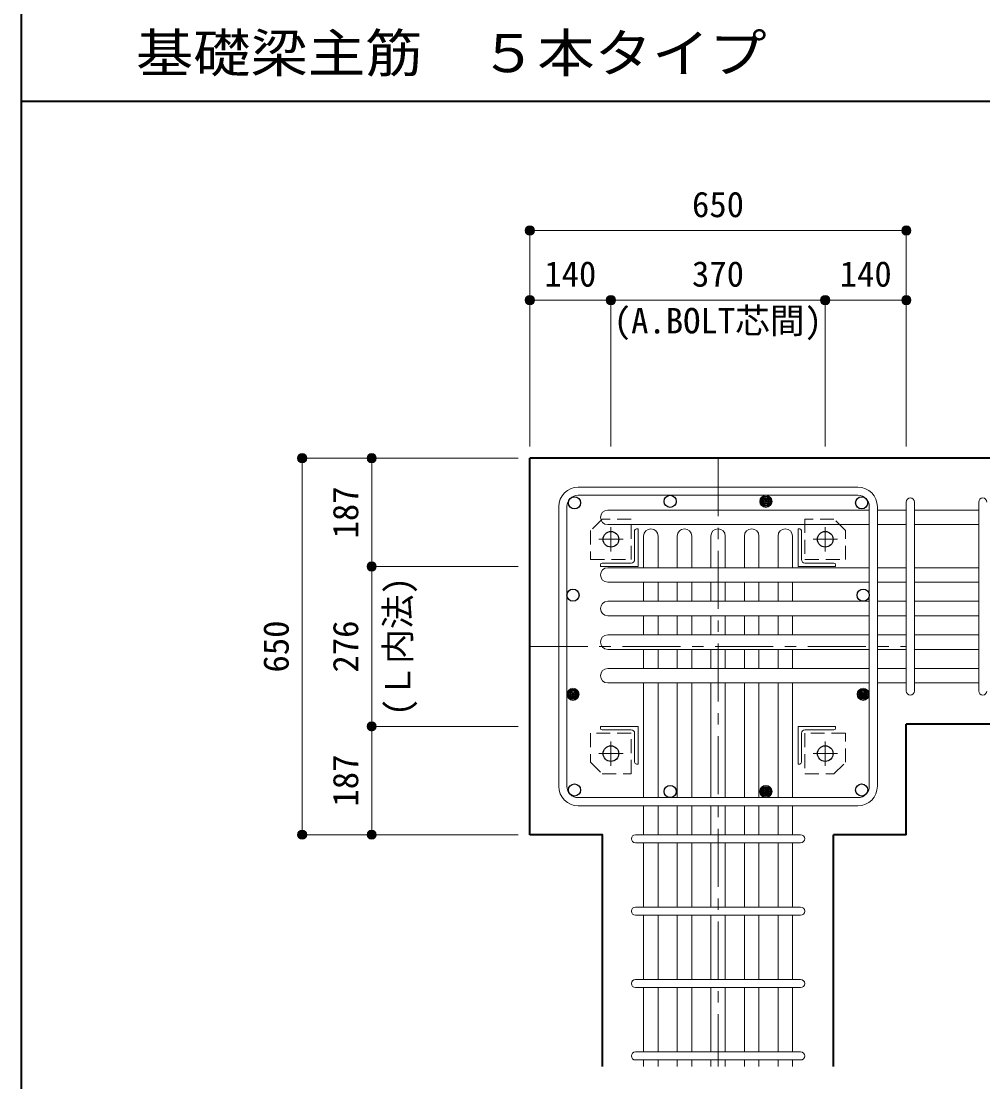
# Model space of a CAD drawing. Units: millimetres at full size, sheet at 1:20. Extents: x -3982 to 3969, y -2797 to 2801.
# Drawn here: x -3982 to -2322, y -1841 to -10 of the extents above; entities that cross this region are included whole.
import ezdxf
from ezdxf.enums import TextEntityAlignment as Align

# ---------------------------------------------------------------- set-up
doc = ezdxf.new("R2010")
doc.units = ezdxf.units.MM
doc.header["$LTSCALE"] = 20
doc.header["$PDMODE"] = 32
doc.header["$PDSIZE"] = 12
doc.linetypes.add('CHAIN1', pattern=[8, 5, -1, 1, -1])
doc.linetypes.add('DASHED1', pattern=[1.8, 1.2, -0.6])
for name, color, linetype, lineweight in [('6-1_躯体線', 2, 'Continuous', 35), ('6-2_A.Bolt_', 4, 'Continuous', 9), ('6-3_柱型主筋', 4, 'Continuous', 9), ('6-4_フープ', 7, 'Continuous', 18), ('6-5_梁主筋', 7, 'Continuous', 18), ('6-6_S.T.P.', 7, 'Continuous', 18), ('6-7_文字', 7, 'Continuous', 18), ('6-9', 4, 'DASHED1', 9), ('6-D_寸法', 4, 'Continuous', 9), ('F-0_枠', 6, 'Continuous', 40)]:
    doc.layers.add(name, color=color, linetype=linetype, lineweight=lineweight)
doc.styles.add('ＭＳ ゴシック', font='')
doc.styles.get('ＭＳ ゴシック').set_extended_font_data('MS Gothic')

msp = doc.modelspace()

# ---------------------------------------------------------------- linework, layer by layer
at = {"layer": '6-1_躯体線'}
for p, q in [((-2053.87, -764.67), (-3103.87, -764.67)), ((-3103.87, -1414.67), (-3103.87, -764.67)), ((-2053.87, -1223.67), (-2453.87, -1223.67)), ((-2453.87, -1414.67), (-2453.87, -1223.67)), ((-2579.37, -1814.67), (-2579.37, -1414.67)), ((-2453.87, -1414.67), (-2579.37, -1414.67))]:
    msp.add_line(p, q, dxfattribs=at)
msp.add_lwpolyline([(-2978.37, -1814.67), (-2978.37, -1414.67), (-3103.87, -1414.67)], dxfattribs=at)
at = {"layer": '6-2_A.Bolt_', "linetype": 'CHAIN1'}
for p, q in [((-2963.87, -925.67), (-2963.87, -883.67)), ((-2593.87, -925.67), (-2593.87, -883.67)), ((-2942.87, -904.67), (-2984.87, -904.67)), ((-2614.87, -904.67), (-2572.87, -904.67)), ((-2963.87, -1253.67), (-2963.87, -1295.67)), ((-2593.87, -1253.67), (-2593.87, -1295.67)), ((-2942.87, -1274.67), (-2984.87, -1274.67)), ((-2614.87, -1274.67), (-2572.87, -1274.67))]:
    msp.add_line(p, q, dxfattribs=at)
at = {"layer": '6-2_A.Bolt_'}
for p, q in [((-2922.87, -889.67), (-2922.87, -939.67)), ((-2916.87, -886.67), (-2919.87, -886.67)), ((-2916.87, -886.67), (-2916.87, -951.67)), ((-2640.87, -886.67), (-2637.87, -886.67)), ((-2640.87, -886.67), (-2640.87, -951.67)), ((-2634.87, -889.67), (-2634.87, -939.67)), ((-2981.87, -951.67), (-2981.87, -948.67)), ((-2981.87, -951.67), (-2916.87, -951.67)), ((-2978.87, -945.67), (-2928.87, -945.67)), ((-2575.87, -951.67), (-2640.87, -951.67)), ((-2578.87, -945.67), (-2628.87, -945.67)), ((-2575.87, -951.67), (-2575.87, -948.67)), ((-2981.87, -1227.67), (-2916.87, -1227.67)), ((-2981.87, -1227.67), (-2981.87, -1230.67)), ((-2978.87, -1233.67), (-2928.87, -1233.67)), ((-2922.87, -1289.67), (-2922.87, -1239.67)), ((-2916.87, -1292.67), (-2916.87, -1227.67)), ((-2575.87, -1227.67), (-2640.87, -1227.67)), ((-2640.87, -1292.67), (-2640.87, -1227.67)), ((-2634.87, -1289.67), (-2634.87, -1239.67)), ((-2578.87, -1233.67), (-2628.87, -1233.67)), ((-2575.87, -1227.67), (-2575.87, -1230.67)), ((-2916.87, -1292.67), (-2919.87, -1292.67)), ((-2640.87, -1292.67), (-2637.87, -1292.67))]:
    msp.add_line(p, q, dxfattribs=at)
at = {"layer": '6-2_A.Bolt_', "color": 3, "lineweight": 25}
for centre in [(-2963.87, -904.67), (-2593.87, -904.67), (-2963.87, -1274.67), (-2593.87, -1274.67)]:
    msp.add_circle(centre, 13.5, dxfattribs=at)
at = {"layer": '6-2_A.Bolt_'}
for centre, radius, start, end in [((-2919.87, -889.67), 3, 90, 180), ((-2637.87, -889.67), 3, 0, 90), ((-2978.87, -948.67), 3, 90, 180), ((-2928.87, -939.67), 6, 270, 0), ((-2628.87, -939.67), 6, 180, 270), ((-2578.87, -948.67), 3, 0, 90), ((-2978.87, -1230.67), 3, 180, 270), ((-2928.87, -1239.67), 6, 0, 90), ((-2628.87, -1239.67), 6, 90, 180), ((-2578.87, -1230.67), 3, 270, 0), ((-2919.87, -1289.67), 3, 180, 270), ((-2637.87, -1289.67), 3, 270, 0)]:
    msp.add_arc(centre, radius, start, end, dxfattribs=at)
at = {"layer": '6-3_柱型主筋', "color": 3, "lineweight": 25}
for centre in [(-3026.73, -841.81), (-2861.49, -839.17), (-2531, -841.81), (-3029.37, -1001.17), (-2528.37, -1001.17), (-3026.73, -1337.54), (-2861.49, -1340.17), (-2531, -1337.54)]:
    msp.add_circle(centre, 10.5, dxfattribs=at)
at = {"layer": '6-3_柱型主筋'}
for centre, radius in [((-2696.25, -839.17), 10.5), ((-2696.25, -839.17), 9.1), ((-2696.25, -839.17), 7.7), ((-2696.25, -839.17), 6.3), ((-2696.25, -839.17), 4.9), ((-2696.25, -839.17), 3.5), ((-2696.25, -839.17), 2.1), ((-2696.25, -839.17), 0.7), ((-3029.37, -1172.29), 10.5), ((-3029.37, -1172.29), 9.1), ((-3029.37, -1172.29), 7.7), ((-3029.37, -1172.29), 6.3), ((-3029.37, -1172.29), 4.9), ((-3029.37, -1172.29), 3.5), ((-3029.37, -1172.29), 2.1), ((-3029.37, -1172.29), 0.7), ((-2528.37, -1172.29), 10.5), ((-2528.37, -1172.29), 9.1), ((-2528.37, -1172.29), 7.7), ((-2528.37, -1172.29), 6.3), ((-2528.37, -1172.29), 4.9), ((-2528.37, -1172.29), 3.5), ((-2528.37, -1172.29), 2.1), ((-2528.37, -1172.29), 0.7), ((-2696.25, -1340.17), 10.5), ((-2696.25, -1340.17), 9.1), ((-2696.25, -1340.17), 7.7), ((-2696.25, -1340.17), 6.3), ((-2696.25, -1340.17), 4.9), ((-2696.25, -1340.17), 3.5), ((-2696.25, -1340.17), 2.1), ((-2696.25, -1340.17), 0.7)]:
    msp.add_circle(centre, radius, dxfattribs=at)
at = {"layer": '6-4_フープ'}
for p, q in [((-2537.37, -814.67), (-3020.37, -814.67)), ((-2537.37, -828.67), (-3020.37, -828.67)), ((-3053.87, -1331.17), (-3053.87, -848.17)), ((-3039.87, -1331.17), (-3039.87, -848.17)), ((-2517.87, -1331.17), (-2517.87, -848.17)), ((-2503.87, -1331.17), (-2503.87, -848.17)), ((-2537.37, -1350.67), (-3020.37, -1350.67)), ((-2537.37, -1364.67), (-3020.37, -1364.67))]:
    msp.add_line(p, q, dxfattribs=at)
for centre, radius, start, end in [((-3020.37, -848.17), 33.5, 90, 180), ((-2537.37, -848.17), 33.5, 0, 90), ((-3020.37, -848.17), 19.5, 90, 180), ((-2537.37, -848.17), 19.5, 0, 90), ((-3020.37, -1331.17), 33.5, 180, 270), ((-3020.37, -1331.17), 19.5, 180, 270), ((-2537.37, -1331.17), 19.5, 270, 0), ((-2537.37, -1331.17), 33.5, 270, 0)]:
    msp.add_arc(centre, radius, start, end, dxfattribs=at)
at = {"layer": '6-5_梁主筋'}
for p, q in [((-2969.37, -854.31), (-2517.87, -854.31)), ((-2453.87, -854.31), (-2503.87, -854.31)), ((-2328.87, -854.31), (-2439.87, -854.31)), ((-2969.37, -879.31), (-2517.87, -879.31)), ((-2453.87, -879.31), (-2503.87, -879.31)), ((-2328.87, -879.31), (-2439.87, -879.31)), ((-2907.37, -899.17), (-2907.37, -953.67)), ((-2882.37, -899.17), (-2882.37, -953.67)), ((-2849.37, -899.17), (-2849.37, -953.67)), ((-2824.37, -899.17), (-2824.37, -953.67)), ((-2791.37, -899.17), (-2791.37, -953.67)), ((-2766.37, -899.17), (-2766.37, -953.67)), ((-2733.37, -899.17), (-2733.37, -953.67)), ((-2708.37, -899.17), (-2708.37, -953.67)), ((-2675.37, -899.17), (-2675.37, -953.67)), ((-2650.37, -899.17), (-2650.37, -953.67)), ((-2969.37, -953.67), (-2517.87, -953.67)), ((-2453.87, -953.67), (-2503.87, -953.67)), ((-2328.87, -953.67), (-2439.87, -953.67)), ((-2969.37, -978.67), (-2517.87, -978.67)), ((-2907.37, -978.67), (-2907.37, -1011.67)), ((-2882.37, -978.67), (-2882.37, -1011.67)), ((-2849.37, -978.67), (-2849.37, -1011.67)), ((-2824.37, -978.67), (-2824.37, -1011.67)), ((-2791.37, -978.67), (-2791.37, -1011.67)), ((-2766.37, -978.67), (-2766.37, -1011.67)), ((-2733.37, -978.67), (-2733.37, -1011.67)), ((-2708.37, -978.67), (-2708.37, -1011.67)), ((-2675.37, -978.67), (-2675.37, -1011.67)), ((-2650.37, -978.67), (-2650.37, -1011.67)), ((-2453.87, -978.67), (-2503.87, -978.67)), ((-2328.87, -978.67), (-2439.87, -978.67)), ((-2969.37, -1011.67), (-2517.87, -1011.67)), ((-2453.87, -1011.67), (-2503.87, -1011.67)), ((-2328.87, -1011.67), (-2439.87, -1011.67)), ((-2969.37, -1036.67), (-2517.87, -1036.67)), ((-2907.37, -1036.67), (-2907.37, -1069.67)), ((-2882.37, -1036.67), (-2882.37, -1069.67)), ((-2849.37, -1036.67), (-2849.37, -1069.67)), ((-2824.37, -1036.67), (-2824.37, -1069.67)), ((-2791.37, -1036.67), (-2791.37, -1069.67)), ((-2766.37, -1036.67), (-2766.37, -1069.67)), ((-2733.37, -1036.67), (-2733.37, -1069.67)), ((-2708.37, -1036.67), (-2708.37, -1069.67)), ((-2675.37, -1036.67), (-2675.37, -1069.67)), ((-2650.37, -1036.67), (-2650.37, -1069.67)), ((-2453.87, -1036.67), (-2503.87, -1036.67)), ((-2328.87, -1036.67), (-2439.87, -1036.67)), ((-2969.37, -1069.67), (-2517.87, -1069.67)), ((-2453.87, -1069.67), (-2503.87, -1069.67)), ((-2328.87, -1069.67), (-2439.87, -1069.67)), ((-2969.37, -1094.67), (-2517.87, -1094.67)), ((-2907.37, -1094.67), (-2907.37, -1127.67)), ((-2882.37, -1094.67), (-2882.37, -1127.67)), ((-2849.37, -1094.67), (-2849.37, -1127.67)), ((-2824.37, -1094.67), (-2824.37, -1127.67)), ((-2791.37, -1094.67), (-2791.37, -1127.67)), ((-2766.37, -1094.67), (-2766.37, -1127.67)), ((-2733.37, -1094.67), (-2733.37, -1127.67)), ((-2708.37, -1094.67), (-2708.37, -1127.67)), ((-2675.37, -1094.67), (-2675.37, -1127.67)), ((-2650.37, -1094.67), (-2650.37, -1127.67)), ((-2453.87, -1094.67), (-2503.87, -1094.67)), ((-2328.87, -1094.67), (-2439.87, -1094.67)), ((-2969.37, -1127.67), (-2517.87, -1127.67)), ((-2453.87, -1127.67), (-2503.87, -1127.67)), ((-2328.87, -1127.67), (-2439.87, -1127.67)), ((-2969.37, -1152.67), (-2517.87, -1152.67)), ((-2907.37, -1152.67), (-2907.37, -1350.67)), ((-2882.37, -1152.67), (-2882.37, -1350.67)), ((-2849.37, -1152.67), (-2849.37, -1350.67)), ((-2824.37, -1152.67), (-2824.37, -1350.67)), ((-2791.37, -1152.67), (-2791.37, -1350.67)), ((-2766.37, -1152.67), (-2766.37, -1350.67)), ((-2733.37, -1152.67), (-2733.37, -1350.67)), ((-2708.37, -1152.67), (-2708.37, -1350.67)), ((-2675.37, -1152.67), (-2675.37, -1350.67)), ((-2650.37, -1152.67), (-2650.37, -1350.67)), ((-2453.87, -1152.67), (-2503.87, -1152.67)), ((-2328.87, -1152.67), (-2439.87, -1152.67)), ((-2907.37, -1364.67), (-2907.37, -1414.67)), ((-2882.37, -1364.67), (-2882.37, -1414.67)), ((-2849.37, -1364.67), (-2849.37, -1414.67)), ((-2824.37, -1364.67), (-2824.37, -1414.67)), ((-2791.37, -1364.67), (-2791.37, -1414.67)), ((-2766.37, -1364.67), (-2766.37, -1414.67)), ((-2733.37, -1364.67), (-2733.37, -1414.67)), ((-2708.37, -1364.67), (-2708.37, -1414.67)), ((-2675.37, -1364.67), (-2675.37, -1414.67)), ((-2650.37, -1364.67), (-2650.37, -1414.67)), ((-2907.37, -1428.67), (-2907.37, -1539.67)), ((-2882.37, -1428.67), (-2882.37, -1539.67)), ((-2849.37, -1428.67), (-2849.37, -1539.67)), ((-2824.37, -1428.67), (-2824.37, -1539.67)), ((-2791.37, -1428.67), (-2791.37, -1539.67)), ((-2766.37, -1428.67), (-2766.37, -1539.67)), ((-2733.37, -1428.67), (-2733.37, -1539.67)), ((-2708.37, -1428.67), (-2708.37, -1539.67)), ((-2675.37, -1428.67), (-2675.37, -1539.67)), ((-2650.37, -1428.67), (-2650.37, -1539.67)), ((-2907.37, -1553.67), (-2907.37, -1664.67)), ((-2882.37, -1553.67), (-2882.37, -1664.67)), ((-2849.37, -1553.67), (-2849.37, -1664.67)), ((-2824.37, -1553.67), (-2824.37, -1664.67)), ((-2791.37, -1553.67), (-2791.37, -1664.67)), ((-2766.37, -1553.67), (-2766.37, -1664.67)), ((-2733.37, -1553.67), (-2733.37, -1664.67)), ((-2708.37, -1553.67), (-2708.37, -1664.67)), ((-2675.37, -1553.67), (-2675.37, -1664.67)), ((-2650.37, -1553.67), (-2650.37, -1664.67)), ((-2907.37, -1678.67), (-2907.37, -1789.67)), ((-2882.37, -1678.67), (-2882.37, -1789.67)), ((-2849.37, -1678.67), (-2849.37, -1789.67)), ((-2824.37, -1678.67), (-2824.37, -1789.67)), ((-2791.37, -1678.67), (-2791.37, -1789.67)), ((-2766.37, -1678.67), (-2766.37, -1789.67)), ((-2733.37, -1678.67), (-2733.37, -1789.67)), ((-2708.37, -1678.67), (-2708.37, -1789.67)), ((-2675.37, -1678.67), (-2675.37, -1789.67)), ((-2650.37, -1678.67), (-2650.37, -1789.67)), ((-2907.37, -1803.67), (-2907.37, -1814.67)), ((-2882.37, -1803.67), (-2882.37, -1814.67)), ((-2849.37, -1803.67), (-2849.37, -1814.67)), ((-2824.37, -1803.67), (-2824.37, -1814.67)), ((-2791.37, -1803.67), (-2791.37, -1814.67)), ((-2766.37, -1803.67), (-2766.37, -1814.67)), ((-2733.37, -1803.67), (-2733.37, -1814.67)), ((-2708.37, -1803.67), (-2708.37, -1814.67)), ((-2675.37, -1803.67), (-2675.37, -1814.67)), ((-2650.37, -1803.67), (-2650.37, -1814.67))]:
    msp.add_line(p, q, dxfattribs=at)
for centre, start, end in [((-2969.37, -866.81), 90, 180), ((-2969.37, -866.81), 180, 270), ((-2894.87, -899.17), 90, 180), ((-2894.87, -899.17), 0, 90), ((-2836.87, -899.17), 90, 180), ((-2836.87, -899.17), 0, 90), ((-2778.87, -899.17), 90, 180), ((-2778.87, -899.17), 0, 90), ((-2720.87, -899.17), 90, 180), ((-2720.87, -899.17), 0, 90), ((-2662.87, -899.17), 90, 180), ((-2662.87, -899.17), 0, 90), ((-2969.37, -966.17), 90, 180), ((-2969.37, -966.17), 180, 270), ((-2969.37, -1024.17), 90, 180), ((-2969.37, -1024.17), 180, 270), ((-2969.37, -1082.17), 90, 180), ((-2969.37, -1082.17), 180, 270), ((-2969.37, -1140.17), 90, 180), ((-2969.37, -1140.17), 180, 270)]:
    msp.add_arc(centre, 12.5, start, end, dxfattribs=at)
at = {"layer": '6-6_S.T.P.'}
for p, q in [((-2453.87, -1166.67), (-2453.87, -840.7)), ((-2453.87, -1166.67), (-2453.87, -840.7)), ((-2453.87, -1166.67), (-2453.87, -840.7)), ((-2453.87, -1166.67), (-2453.87, -840.7)), ((-2439.87, -1166.67), (-2439.87, -840.7)), ((-2439.87, -1166.67), (-2439.87, -840.7)), ((-2439.87, -1166.67), (-2439.87, -840.7)), ((-2439.87, -1166.67), (-2439.87, -840.7)), ((-2328.87, -1166.67), (-2328.87, -840.7)), ((-2921.37, -1414.67), (-2636.76, -1414.67)), ((-2921.37, -1428.67), (-2636.76, -1428.67)), ((-2921.37, -1539.67), (-2636.76, -1539.67)), ((-2921.37, -1553.67), (-2636.76, -1553.67)), ((-2921.37, -1664.67), (-2636.76, -1664.67)), ((-2921.37, -1678.67), (-2636.76, -1678.67)), ((-2921.37, -1789.67), (-2636.76, -1789.67)), ((-2921.37, -1803.67), (-2636.76, -1803.67))]:
    msp.add_line(p, q, dxfattribs=at)
for centre, start, end in [((-2446.87, -840.31), 0, 180), ((-2446.87, -840.31), 0, 180), ((-2446.87, -840.31), 0, 180), ((-2446.87, -840.31), 0, 180), ((-2321.87, -840.31), 0, 180), ((-2446.87, -1166.67), 180, 0), ((-2446.87, -1166.67), 180, 0), ((-2446.87, -1166.67), 180, 0), ((-2446.87, -1166.67), 180, 0), ((-2321.87, -1166.67), 180, 0), ((-2921.37, -1421.67), 90, 270), ((-2921.37, -1421.67), 90, 270), ((-2921.37, -1421.67), 90, 270), ((-2921.37, -1421.67), 90, 270), ((-2636.37, -1421.67), 270, 90), ((-2636.37, -1421.67), 270, 90), ((-2636.37, -1421.67), 270, 90), ((-2636.37, -1421.67), 270, 90), ((-2921.37, -1546.67), 90, 270), ((-2636.37, -1546.67), 270, 90), ((-2921.37, -1671.67), 90, 270), ((-2636.37, -1671.67), 270, 90), ((-2921.37, -1796.67), 90, 270), ((-2636.37, -1796.67), 270, 90)]:
    msp.add_arc(centre, 7, start, end, dxfattribs=at)
at = {"layer": '6-9'}
for points in [[(-2928.87, -869.67), (-2978.87, -869.67), (-2998.87, -889.67), (-2998.87, -939.67), (-2928.87, -939.67)], [(-2558.87, -939.67), (-2558.87, -889.67), (-2578.87, -869.67), (-2628.87, -869.67), (-2628.87, -939.67)], [(-2998.87, -1239.67), (-2998.87, -1289.67), (-2978.87, -1309.67), (-2928.87, -1309.67), (-2928.87, -1239.67)], [(-2628.87, -1309.67), (-2578.87, -1309.67), (-2558.87, -1289.67), (-2558.87, -1239.67), (-2628.87, -1239.67)]]:
    msp.add_lwpolyline(points, close=True, dxfattribs=at)
at = {"layer": '6-D_寸法'}
for p, q in [((-3103.87, -371.65), (-2453.87, -371.65)), ((-2453.87, -371.65), (-2453.87, -491.65)), ((-3103.87, -491.65), (-2963.87, -491.65)), ((-2963.87, -491.65), (-2963.87, -744.67)), ((-2963.87, -491.65), (-2593.87, -491.65)), ((-2593.87, -491.65), (-2593.87, -744.67)), ((-2593.87, -491.65), (-2453.87, -491.65)), ((-2453.87, -491.65), (-2453.87, -744.67)), ((-3496.89, -764.67), (-3376.89, -764.67)), ((-3496.89, -764.67), (-3496.89, -1414.67)), ((-3376.89, -764.67), (-3123.87, -764.67)), ((-3376.89, -764.67), (-3376.89, -951.67)), ((-3376.89, -951.67), (-3123.87, -951.67)), ((-3376.89, -951.67), (-3376.89, -1227.67)), ((-3376.89, -1227.67), (-3123.87, -1227.67)), ((-3376.89, -1227.67), (-3376.89, -1414.67))]:
    msp.add_line(p, q, dxfattribs=at)
at = {"layer": '6-D_寸法', "linetype": 'CHAIN1'}
for p, q in [((-2778.87, -764.67), (-2778.87, -1814.67)), ((-3103.87, -1089.67), (-2453.87, -1089.67))]:
    msp.add_line(p, q, dxfattribs=at)
at = {"layer": '6-D_寸法'}
for points in [[(-3103.87, -371.65), (-3103.87, -491.65), (-3103.87, -744.67)], [(-3496.89, -1414.67), (-3376.89, -1414.67), (-3123.87, -1414.67)]]:
    msp.add_lwpolyline(points, dxfattribs=at)
for centre, radius in [((-3103.87, -371.65), 8), ((-3103.87, -371.65), 7.2), ((-3103.87, -371.65), 6.4), ((-3103.87, -371.65), 5.6), ((-2453.87, -371.65), 8), ((-2453.87, -371.65), 7.2), ((-2453.87, -371.65), 6.4), ((-2453.87, -371.65), 5.6), ((-3103.87, -371.65), 4.8), ((-3103.87, -371.65), 4), ((-3103.87, -371.65), 3.2), ((-3103.87, -371.65), 2.4), ((-3103.87, -371.65), 1.6), ((-3103.87, -371.65), 0.8), ((-2453.87, -371.65), 4.8), ((-2453.87, -371.65), 4), ((-2453.87, -371.65), 3.2), ((-2453.87, -371.65), 2.4), ((-2453.87, -371.65), 1.6), ((-2453.87, -371.65), 0.8), ((-3103.87, -491.65), 8), ((-3103.87, -491.65), 7.2), ((-3103.87, -491.65), 6.4), ((-3103.87, -491.65), 5.6), ((-3103.87, -491.65), 4.8), ((-3103.87, -491.65), 4), ((-3103.87, -491.65), 3.2), ((-3103.87, -491.65), 2.4), ((-3103.87, -491.65), 1.6), ((-3103.87, -491.65), 0.8), ((-2963.87, -491.65), 8), ((-2963.87, -491.65), 7.2), ((-2963.87, -491.65), 6.4), ((-2963.87, -491.65), 5.6), ((-2963.87, -491.65), 4.8), ((-2963.87, -491.65), 4), ((-2963.87, -491.65), 3.2), ((-2963.87, -491.65), 2.4), ((-2963.87, -491.65), 1.6), ((-2963.87, -491.65), 0.8), ((-2593.87, -491.65), 8), ((-2593.87, -491.65), 7.2), ((-2593.87, -491.65), 6.4), ((-2593.87, -491.65), 5.6), ((-2593.87, -491.65), 4.8), ((-2593.87, -491.65), 4), ((-2593.87, -491.65), 3.2), ((-2593.87, -491.65), 2.4), ((-2593.87, -491.65), 1.6), ((-2593.87, -491.65), 0.8), ((-2453.87, -491.65), 8), ((-2453.87, -491.65), 7.2), ((-2453.87, -491.65), 6.4), ((-2453.87, -491.65), 5.6), ((-2453.87, -491.65), 4.8), ((-2453.87, -491.65), 4), ((-2453.87, -491.65), 3.2), ((-2453.87, -491.65), 2.4), ((-2453.87, -491.65), 1.6), ((-2453.87, -491.65), 0.8), ((-3496.89, -764.67), 8), ((-3496.89, -764.67), 7.2), ((-3496.89, -764.67), 6.4), ((-3496.89, -764.67), 5.6), ((-3496.89, -764.67), 4.8), ((-3496.89, -764.67), 4), ((-3496.89, -764.67), 3.2), ((-3496.89, -764.67), 2.4), ((-3496.89, -764.67), 1.6), ((-3496.89, -764.67), 0.8), ((-3376.89, -764.67), 8), ((-3376.89, -764.67), 7.2), ((-3376.89, -764.67), 6.4), ((-3376.89, -764.67), 5.6), ((-3376.89, -764.67), 4.8), ((-3376.89, -764.67), 4), ((-3376.89, -764.67), 3.2), ((-3376.89, -764.67), 2.4), ((-3376.89, -764.67), 1.6), ((-3376.89, -764.67), 0.8), ((-3376.89, -951.67), 8), ((-3376.89, -951.67), 7.2), ((-3376.89, -951.67), 6.4), ((-3376.89, -951.67), 5.6), ((-3376.89, -951.67), 4.8), ((-3376.89, -951.67), 4), ((-3376.89, -951.67), 3.2), ((-3376.89, -951.67), 2.4), ((-3376.89, -951.67), 1.6), ((-3376.89, -951.67), 0.8), ((-3376.89, -1227.67), 8), ((-3376.89, -1227.67), 7.2), ((-3376.89, -1227.67), 6.4), ((-3376.89, -1227.67), 5.6), ((-3376.89, -1227.67), 4.8), ((-3376.89, -1227.67), 4), ((-3376.89, -1227.67), 3.2), ((-3376.89, -1227.67), 2.4), ((-3376.89, -1227.67), 1.6), ((-3376.89, -1227.67), 0.8), ((-3496.89, -1414.67), 8), ((-3496.89, -1414.67), 7.2), ((-3496.89, -1414.67), 6.4), ((-3496.89, -1414.67), 5.6), ((-3496.89, -1414.67), 4.8), ((-3376.89, -1414.67), 8), ((-3376.89, -1414.67), 7.2), ((-3376.89, -1414.67), 6.4), ((-3376.89, -1414.67), 5.6), ((-3376.89, -1414.67), 4.8), ((-3496.89, -1414.67), 4), ((-3496.89, -1414.67), 3.2), ((-3496.89, -1414.67), 2.4), ((-3496.89, -1414.67), 1.6), ((-3496.89, -1414.67), 0.8), ((-3376.89, -1414.67), 4), ((-3376.89, -1414.67), 3.2), ((-3376.89, -1414.67), 2.4), ((-3376.89, -1414.67), 1.6), ((-3376.89, -1414.67), 0.8)]:
    msp.add_circle(centre, radius, dxfattribs=at)
at = {"layer": '6-D_寸法', "color": 7}
for p in [(-3103.87, -371.65), (-2453.87, -371.65), (-3103.87, -491.65), (-2963.87, -491.65), (-2593.87, -491.65), (-2453.87, -491.65), (-3496.89, -764.67), (-3376.89, -764.67), (-3376.89, -951.67), (-3376.89, -1227.67), (-3496.89, -1414.67), (-3376.89, -1414.67)]:
    msp.add_point(p, dxfattribs=at)
at = {"layer": 'F-0_枠'}
msp.add_line((-3981.92, 2800.77), (-3981.92, -2796.83), dxfattribs=at)
at = {"layer": 'F-0_枠', "color": 2, "lineweight": 35}
msp.add_line((-3981.92, -148.03), (2482.4, -148.03), dxfattribs=at)

# ---------------------------------------------------------------- texts
at = {"layer": '6-7_文字', "color": 2, "style": 'ＭＳ ゴシック', "width": 1.1}
msp.add_text('\u3000\u3000基礎梁主筋\u3000５本タイプ', height=65.98, dxfattribs=at).set_placement((-3981.92, -118.03), align=Align.BOTTOM_LEFT)
at = {"layer": '6-D_寸法', "style": 'ＭＳ ゴシック'}
for s, p in [('650', (-2823.87, -361.65)), ('140', (-3078.87, -481.65)), ('370', (-2823.87, -481.65)), ('140', (-2568.87, -481.65)), ('(A.BOLT芯間)', (-2958.87, -562.38))]:
    msp.add_text(s, height=43.99, dxfattribs=at).set_placement(p, align=Align.BOTTOM_LEFT)
for s, p in [('187', (-3386.89, -903.17)), ('(Ｌ内法)', (-3296.68, -1209.67)), ('650', (-3506.89, -1134.67)), ('276', (-3386.89, -1134.67)), ('187', (-3386.89, -1366.17))]:
    msp.add_text(s, height=43.99, rotation=90, dxfattribs=at).set_placement(p, align=Align.BOTTOM_LEFT)

doc.saveas('drawing.dxf')
